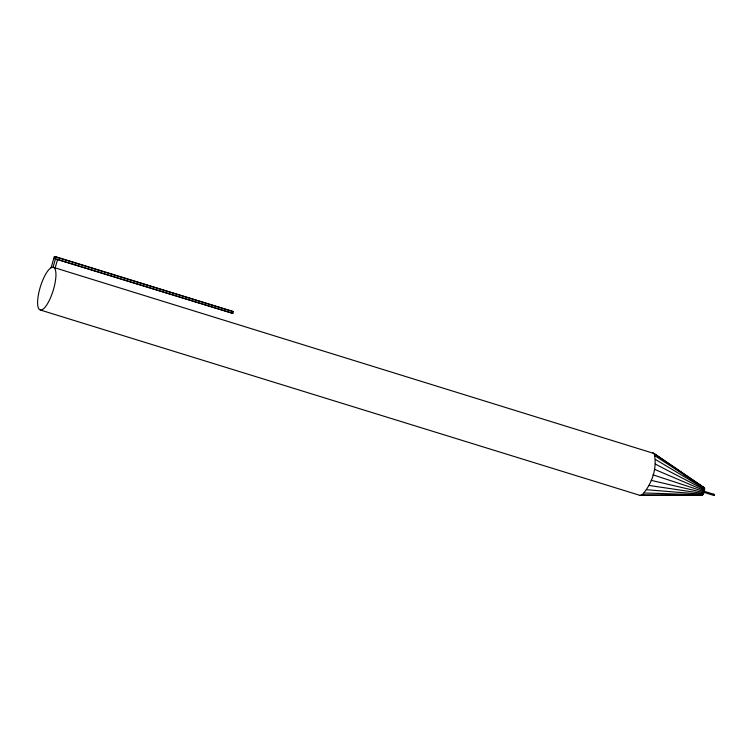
<?xml version="1.0" encoding="UTF-8"?>
<svg xmlns="http://www.w3.org/2000/svg" width="752" height="752" viewBox="0 0 752 752"><rect width="100%" height="100%" fill="white"/><g stroke="black" fill="none" stroke-linecap="round" stroke-linejoin="round"><path stroke-width="1.13" d="M40.505 310.068L640.046 495.399L642.001 494.891C651.871 484.476 657.68 467.603 654.099 453.512L53.035 267.233L51.089 267.731A22.344 6.674 -72.8 0 0 37.609 301.749A22.344 6.674 -72.8 0 0 50.196 298.497A22.344 6.674 -72.8 0 0 53.035 267.233L56.071 256.827L233.346 311.629L232.829 313.387L57.058 259.365M640.046 495.399L702.001 495.333L703.975 492.663L704.492 487.898L654.099 453.512M703.966 492.391L713.488 495.333L713.864 494.825L713.808 494.261L704.286 491.319M713.921 494.337L714.4 495.023C712.746 496.405 713.761 492.927 714.4 495.023L713.582 495.342M51.089 267.731L54.341 256.601L56.071 256.827M55.15 267.881L57.678 259.243M703.477 488.161L704.492 487.898M713.761 495.098L714.4 495.023L713.93 494.543M713.46 495.06L714.4 495.023L713.686 494.393M642.001 494.891L702.349 495.248M644.238 492.964L702.744 494.901M646.626 489.74L703.167 494.327M53.824 258.368L232.829 313.387M233.346 311.629L54.341 256.601M648.985 485.444L703.59 493.566M651.166 480.368L703.975 492.663M713.695 494.807L714.4 495.023L713.573 494.637M653.018 474.85L704.304 491.686M713.864 494.825L714.4 495.023M654.409 469.276L704.549 490.699M655.255 464.022L704.699 489.768M655.481 459.444L704.737 488.95M683.549 474.55L685.486 475.809M690.327 478.968L692.263 480.237M696.136 482.765L703.881 487.822M655.095 455.862L704.671 488.321M652.576 452.554L704.22 487.728"/></g></svg>
